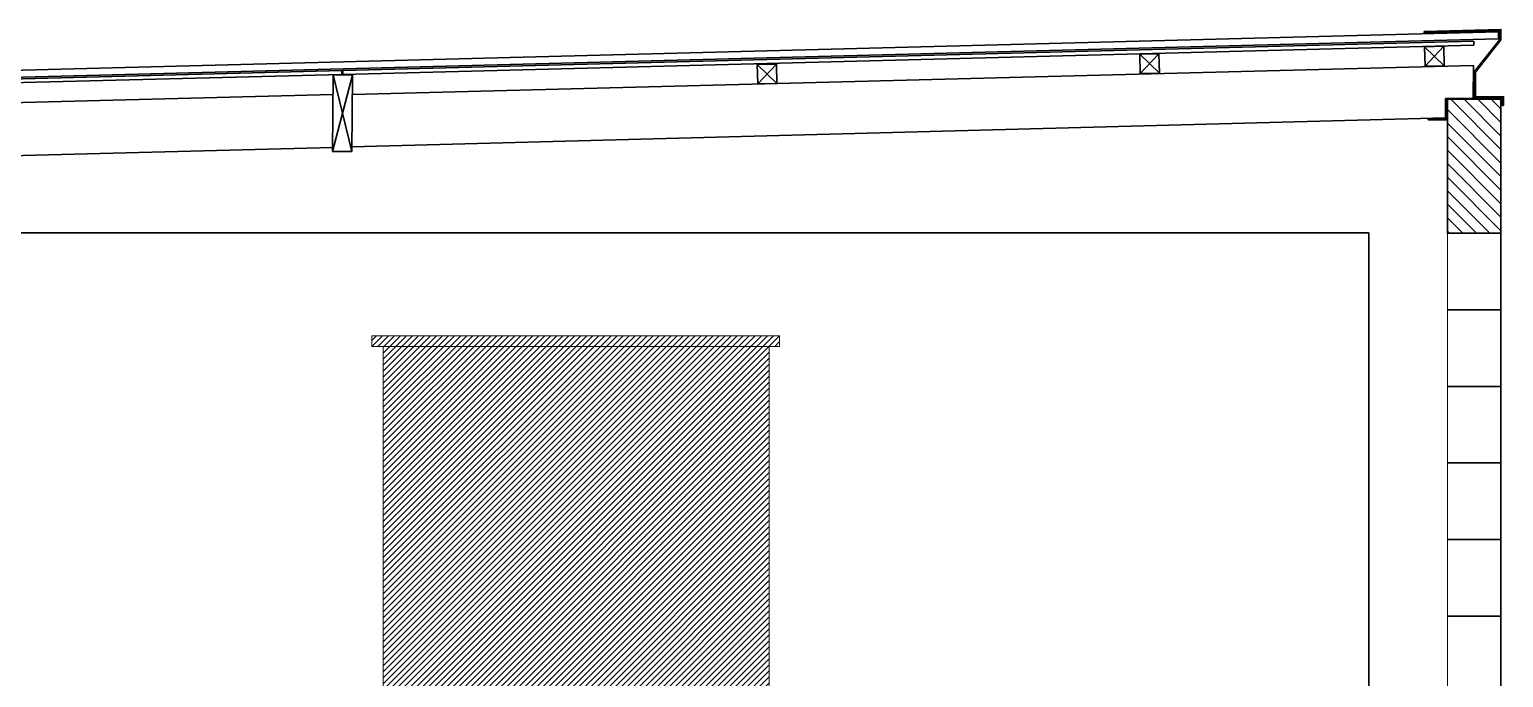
# Model space of a CAD drawing. Header units: metres. Extents: x -90 to 10476, y -9 to 23.
# Drawn here: x -31.748 to -27.895, y 10.887 to 12.58 of the extents above; entities that cross this region are included whole.
import ezdxf

# ---------------------------------------------------------------- set-up
doc = ezdxf.new("R2010")
doc.units = ezdxf.units.M
doc.header["$LTSCALE"] = 5
doc.header["$MEASUREMENT"] = 0
doc.layers.get('0').update_dxf_attribs({"color": 253})
for name, color, linetype, lineweight in [('A-ELEV-MBE1', 7, 'Continuous', 35), ('A-FURN', 253, 'Continuous', 18), ('A-SECT-MCUT', 7, 'Continuous', 35), ('A-SECT-PATT', 8, 'Continuous', 18)]:
    doc.layers.add(name, color=color, linetype=linetype, lineweight=lineweight)

# ---------------------------------------------------------------- blocks, each defined once
blk = doc.blocks.new('A$C23384007')
for points in [[(-30.66, 266.74), (-157.86, 266.74), (-157.86, 263.41), (-30.66, 263.41)], [(-33.9, 263.41), (-154.31, 263.41), (-154.31, 30.26), (-33.9, 30.26)]]:
    blk.add_lwpolyline(points, close=True)

msp = doc.modelspace()

# ---------------------------------------------------------------- hatches: boundary and pattern name
at = {"layer": 'A-FURN', "true_color": 0x636466}
h = msp.add_hatch(dxfattribs=at)
h.set_pattern_fill('ANSI31', color=251, scale=0.0035)
h.set_pattern_definition([(45, (0, -3e-15), (-0.007857724, 0.007857724), [])])
h.paths.add_polyline_path([(-29.8148, 11.7515), (-30.8232, 11.7515), (-30.8232, 9.7989), (-29.8148, 9.7989)])
h.paths.add_polyline_path([(-29.7876, 11.7794), (-30.8529, 11.7794), (-30.8529, 11.7515), (-29.7876, 11.7515)])
at = {"layer": 'A-SECT-PATT'}
h = msp.add_hatch(dxfattribs=at)
h.set_pattern_fill('ANSI31', color=256, scale=0.2, angle=90, style=0)
h.set_pattern_definition([(135, (-41.889796, 1.858333), (-0.01767767, -0.01767767), [])])
h.paths.add_polyline_path([(-28.0421, 12.3972), (-28.0421, 12.0534), (-27.9021, 12.0534), (-27.9021, 12.3972)])
h.paths.add_polyline_path([(-28.0421, 12.0534), (-28.0421, 12.0472), (-27.9021, 12.0472), (-27.9021, 12.0534)])

# ---------------------------------------------------------------- linework, layer by layer
at = {"layer": 'A-ELEV-MBE1'}
for p, q in [((-33.9595, 12.4163), (-27.909, 12.5735)), ((-28.1031, 12.574), (-28.1031, 12.571)), ((-27.909, 12.5735), (-27.9086, 12.5555)), ((-33.9591, 12.3983), (-27.9086, 12.5555)), ((-30.9042, 12.4097), (-27.9736, 12.4857)), ((-32.4498, 12.3707), (-30.9543, 12.4095)), ((-27.9745, 12.399), (-28.0474, 12.399)), ((-28.0474, 12.399), (-28.0471, 12.349)), ((-28.0421, 12.3937), (-28.0451, 12.3937)), ((-27.8955, 12.3807), (-27.8985, 12.3807)), ((-30.9054, 12.273), (-28.0471, 12.349)), ((-28.0921, 12.3467), (-28.0921, 12.3437)), ((-32.4462, 12.233), (-30.9554, 12.2717)), ((-31.6475, 12.048), (-32.4475, 12.048)), ((-28.2475, 12.048), (-31.6475, 12.048)), ((-27.9021, 12.0472), (-28.0421, 12.0472)), ((-27.9021, 7.4505), (-27.9021, 12.047)), ((-27.9021, 11.8472), (-28.0421, 11.8472)), ((-28.0421, 11.6472), (-27.9021, 11.6472)), ((-28.0421, 11.4472), (-27.9021, 11.4472)), ((-28.0421, 11.2472), (-27.9021, 11.2472)), ((-27.9021, 11.0472), (-28.0421, 11.0472))]:
    msp.add_line(p, q, dxfattribs=at)
for points in [[(-28.1031, 12.574), (-27.9022, 12.5796), (-27.9022, 12.5524), (-27.9689, 12.468), (-27.9689, 12.4037), (-27.8955, 12.4037), (-27.8955, 12.3807)], [(-28.1031, 12.571), (-27.9052, 12.5765), (-27.9052, 12.5534), (-27.9719, 12.469), (-27.9719, 12.4007), (-27.8985, 12.4007), (-27.8985, 12.3807)], [(-27.9736, 12.4857), (-27.9745, 12.399)], [(-28.0421, 12.3937), (-28.0421, 12.3437), (-28.0921, 12.3437), (-28.0921, 12.3437)], [(-28.0451, 12.3937), (-28.0451, 12.3467), (-28.0921, 12.3467)], [(-28.2475, 9.7985), (-28.2475, 12.048)]]:
    msp.add_lwpolyline(points, dxfattribs=at)
at = {"layer": 'A-FURN'}
msp.add_line((-28.0421, 10.0472), (-28.0421, 12.0472), dxfattribs=at)
at = {"layer": 'A-SECT-MCUT'}
for p, q in [((-30.9288, 12.4624), (-27.9734, 12.539)), ((-30.9287, 12.4724), (-27.9729, 12.549)), ((-28.1016, 12.5345), (-28.0503, 12.485)), ((-28.0517, 12.5358), (-28.1003, 12.4837)), ((-27.9731, 12.539), (-27.9731, 12.549)), ((-29.8457, 12.488), (-29.7944, 12.4385)), ((-29.7957, 12.4893), (-29.8443, 12.4372)), ((-28.846, 12.5151), (-28.7947, 12.4655)), ((-28.796, 12.5164), (-28.8447, 12.4642)), ((-33.8014, 12.388), (-30.9312, 12.4624)), ((-33.8013, 12.398), (-30.9311, 12.4724)), ((-30.9038, 12.4605), (-30.9555, 12.2609)), ((-30.9538, 12.4609), (-30.9055, 12.2605)), ((-30.9312, 12.4624), (-30.9311, 12.4724)), ((-30.9312, 12.4607), (-30.9312, 12.4607)), ((-30.9288, 12.4624), (-30.9287, 12.4724))]:
    msp.add_line(p, q, dxfattribs=at)
for points in [[(-28.1016, 12.5345), (-28.0517, 12.5358), (-28.0503, 12.485), (-28.1003, 12.4837)], [(-29.8457, 12.488), (-29.7957, 12.4893), (-29.7944, 12.4385), (-29.8443, 12.4372)], [(-28.846, 12.5151), (-28.796, 12.5164), (-28.7947, 12.4655), (-28.8447, 12.4642)], [(-30.9538, 12.4609), (-30.9038, 12.4605), (-30.9055, 12.2605), (-30.9555, 12.2609)], [(-28.0421, 12.3972), (-27.9021, 12.3972), (-27.9021, 12.0472), (-28.0421, 12.0472)]]:
    msp.add_lwpolyline(points, close=True, dxfattribs=at)

# ---------------------------------------------------------------- block references
at = {"layer": 'A-FURN', "xscale": 0.008375, "yscale": 0.008375, "zscale": 0.008375}
msp.add_blockref('A$C23384007', (-29.5308, 9.5454), dxfattribs=at)

doc.saveas('drawing.dxf')
